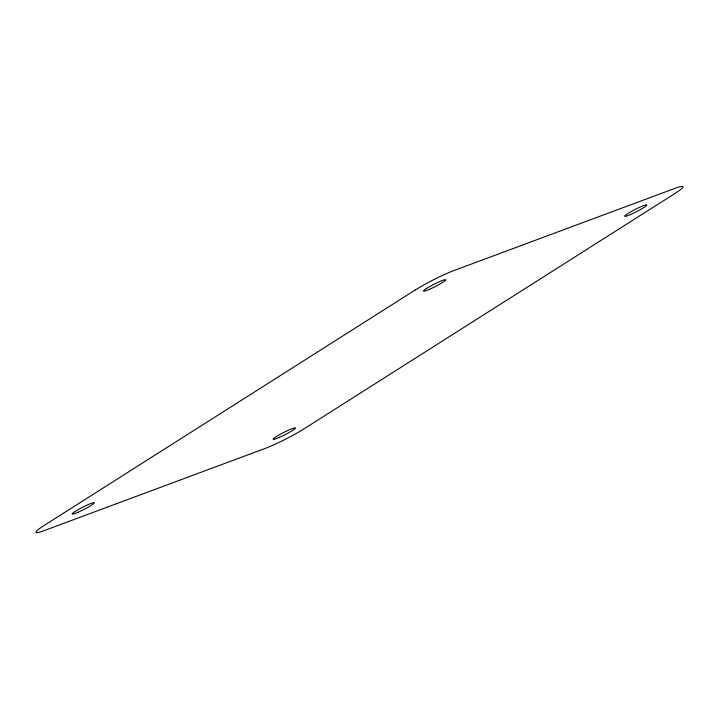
<?xml version="1.0" encoding="UTF-8"?>
<svg xmlns="http://www.w3.org/2000/svg" width="719" height="719" viewBox="0 0 719 719"><rect width="100%" height="100%" fill="white"/><g stroke="black" fill="none" stroke-linecap="round" stroke-linejoin="round"><path stroke-width="1.08" d="M414.962 290.17L44.003 525.544A31.025 3.244 -27 0 0 44.111 530.631L264.898 448.512A31.025 3.244 -27 0 0 304.038 428.83L674.997 193.456A31.025 3.244 -27 0 0 674.889 188.369L454.102 270.488A31.025 3.244 -27 0 0 414.962 290.17M279.332 437.413A12.412 1.294 -27 0 0 295.428 427.949A12.412 1.294 -27 0 0 278.343 435.39A12.412 1.294 -27 0 0 279.332 437.413M630.59 214.505A12.412 1.294 -27 0 0 646.857 204.987A12.412 1.294 -27 0 0 629.934 212.312A12.412 1.294 -27 0 0 630.59 214.505M429.423 289.317A12.412 1.294 -27 0 0 445.699 279.808A12.412 1.294 -27 0 0 428.776 287.124A12.412 1.294 -27 0 0 429.423 289.317M78.003 512.296A12.412 1.294 -27 0 0 94.27 502.788A12.412 1.294 -27 0 0 77.346 510.113A12.412 1.294 -27 0 0 78.003 512.296"/></g></svg>
